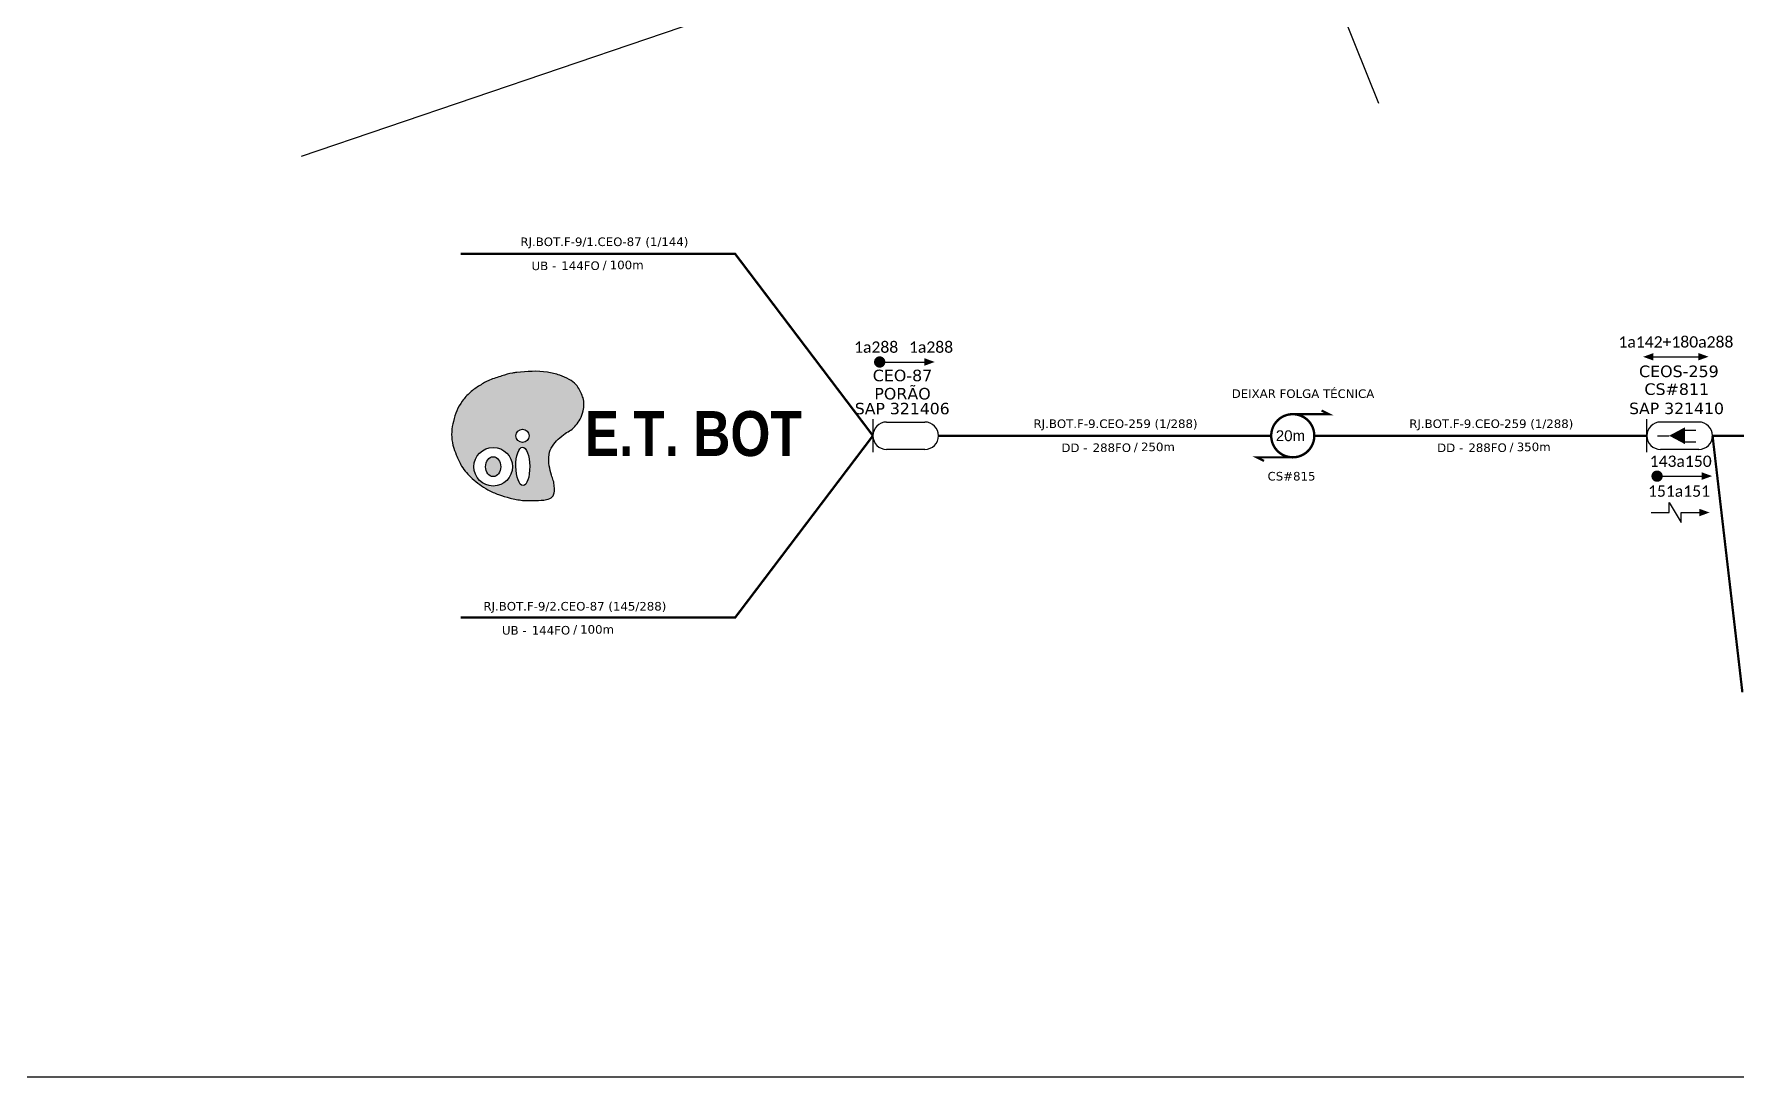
# Model space of a CAD drawing. Header units: metres. Extents: x -3 to 1679, y -2 to 592.
# Drawn here: x 839.6 to 1167.7, y -2.4 to 198.4 of the extents above; entities that cross this region are included whole.
import ezdxf
from ezdxf.enums import TextEntityAlignment as Align

# ---------------------------------------------------------------- set-up
doc = ezdxf.new("R2010")
doc.units = ezdxf.units.M
for name, color, linetype in [('20.4-CEOS', 1, 'Continuous'), ('20.5-CABO AÉREO', 1, 'Continuous'), ('20.5-CEO', 1, 'Continuous'), ('E.T.', 7, 'Continuous'), ('QUADRA', 7, 'Continuous'), ('SETA', 7, 'Continuous')]:
    doc.layers.add(name, color=color, linetype=linetype)
doc.layers.add('40.1-ETIQUETAS', color=1, linetype='Continuous', lineweight=20)
doc.styles.add('siredit', font='verdana.ttf')
doc.styles.get("Standard").update_dxf_attribs({"font": 'arial.ttf'})
doc.styles.add('SWISS BIT', font='swisscb.ttf')

# ---------------------------------------------------------------- blocks, each defined once
blk = doc.blocks.new('ETIQUETA_RS5F')
at = {"layer": '40.1-ETIQUETAS', "color": 0, "style": 'siredit'}
blk.add_text('/', height=1.5, dxfattribs=at).set_placement((1.58, -1.95), align=Align.MIDDLE_RIGHT)
for tag, p in [('ETIQUETA_R_PRIMARIA', (1.21, 4.1)), ('ETIQUETA_R_SECUNDARIA', (1.21, 2.1)), ('F_ATIVAS/F_MORTAS', (1.14, -4.24))]:
    blk.add_attdef(tag, text='', height=1.5, dxfattribs=at).set_placement(p, align=Align.MIDDLE_CENTER)
for tag, p in [('TIPO_CABO', (-6.58, -2.12)), ('CAP_CABO', (0.4, -2.09))]:
    blk.add_attdef(tag, text='', height=1.5, dxfattribs=at).set_placement(p, align=Align.MIDDLE_RIGHT)
blk.add_attdef('METROS', text='', height=1.5, dxfattribs=at).set_placement((2.14, -1.95), align=Align.MIDDLE_LEFT)
for tag, p in [('FUSÃO_1', (0.85, -8.39)), ('FUSÃO_2', (0.85, -10.6)), ('FUSÃO_3', (0.85, -12.93)), ('FUSÃO_4', (0.85, -15.14)), ('FUSÃO_5', (0.85, -17.16))]:
    blk.add_attdef(tag, text='', height=1.5, dxfattribs=at).set_placement(p, align=Align.CENTER)
blk = doc.blocks.new('OI')
h = blk.add_hatch(color=40)
edge = h.paths.add_edge_path()
edge.add_spline(control_points=[(4.35, -0.67), (3.92, -0.99), (3.26, -1.5), (2.81, -2.59), (2.9, -3.5), (3.06, -4.27), (3.31, -4.85), (3.37, -5.39), (3.4, -5.88), (3.2, -6.4), (2.54, -6.61), (1.65, -6.63), (0.55, -6.67), (-0.56, -6.42), (-1.61, -6.14), (-2.77, -5.61), (-3.92, -4.77), (-4.89, -3.7), (-5.34, -2.65), (-5.6, -1.94), (-5.85, -0.96), (-5.71, 0.47), (-5.1, 2.02), (-4.14, 3.02), (-3.3, 3.61), (-2.37, 4.16), (-1.36, 4.44), (-0.56, 4.7), (0.79, 4.85), (2.24, 4.97), (3.79, 4.57), (4.67, 4.21), (5.44, 3.65), (5.76, 2.99), (6.03, 2.21), (6.01, 1.46), (5.72, 0.64), (5.31, 0.08), (4.88, -0.38), (4.51, -0.55), (4.35, -0.67)], knot_values=[0, 0, 0, 0, 1.60434, 2.417191, 3.427595, 4.282808, 4.776746, 5.304182, 5.888771, 6.258406, 6.858137, 7.79129, 8.986195, 10.124242, 11.187857, 12.242908, 13.953784, 15.414161, 16.515391, 17.349188, 17.675853, 19.552021, 21.515531, 22.568638, 23.63245, 24.621084, 25.782718, 26.745347, 27.142653, 29.870543, 31.004649, 31.921532, 32.709589, 33.801391, 34.042471, 35.192333, 35.971461, 36.628871, 37.254359, 37.836911, 37.836911, 37.836911, 37.836911], degree=3, periodic=0)
h.paths.add_polyline_path([(1.13, -0.87, -1), (-0.04, -0.87, -1)], flags=16)
edge = h.paths.add_edge_path(flags=16)
edge.add_ellipse((0.56, -3.59), major_axis=(-0.02, 1.71), ratio=0.361305, start_angle=0, end_angle=360)
h.paths.add_polyline_path([(-0.36, -3.62, -1), (-3.8, -3.62, -1)], flags=16)
edge = h.paths.add_edge_path(flags=0)
edge.add_ellipse((-2.08, -3.62), major_axis=(0, 0.885), ratio=0.758294, start_angle=0, end_angle=360)
at = {"color": 40}
for centre, radius in [((0.54, -0.87), 0.587), ((-2.08, -3.62), 1.72)]:
    blk.add_circle(centre, radius, dxfattribs=at)
blk.add_ellipse((-2.08, -3.62), major_axis=(0, 0.885), ratio=0.758294, start_param=-3.141592653589792, end_param=3.141592653589792, dxfattribs=at)
blk.add_ellipse((0.56, -3.59), major_axis=(-0.02, 1.71), ratio=0.361305, dxfattribs=at)
at = {"color": 40, "start_tangent": (-0.800898, -0.598801), "end_tangent": (-0.800898, -0.598801)}
blk.add_spline([(4.35, -0.67), (3.2, -1.78), (2.9, -2.54), (2.92, -3.55), (3.12, -4.38), (3.28, -4.85), (3.37, -5.37), (3.35, -5.95), (3.2, -6.29), (2.66, -6.55), (1.73, -6.63), (0.54, -6.62), (-0.58, -6.41), (-1.6, -6.11), (-2.56, -5.67), (-3.95, -4.67), (-4.89, -3.56), (-5.37, -2.56), (-5.64, -1.78), (-5.72, -1.46), (-5.63, 0.42), (-4.84, 2.22), (-4.13, 2.99), (-3.27, 3.62), (-2.4, 4.09), (-1.3, 4.47), (-0.37, 4.72), (0.02, 4.77), (2.75, 4.8), (3.85, 4.53), (4.69, 4.16), (5.31, 3.68), (5.85, 2.73), (5.93, 2.5), (5.94, 1.35), (5.67, 0.62), (5.29, 0.08), (4.84, -0.36), (4.35, -0.67)], degree=3, dxfattribs=at)

msp = doc.modelspace()

# ---------------------------------------------------------------- linework, layer by layer
at = {"color": 7}
msp.add_lwpolyline([(837.98, -2.43), (1678.98, -2.43), (1678.98, 591.57), (837.98, 591.57)], close=True, dxfattribs=at)
at = {"color": 0, "const_width": 1.09}
for points in [[(1001.98, 135.24, 1), (1003.07, 135.24, 1)], [(1151.78, 113.26, 1), (1152.87, 113.26, 1)]]:
    msp.add_lwpolyline(points, format="xyb", close=True, dxfattribs=at)
at = {"color": 7, "const_width": 0.462}
msp.add_lwpolyline([(1082.12, 125.2, 1.000012), (1082.12, 116.89, 0.999978)], format="xyb", close=True, dxfattribs=at)
at = {"color": 7, "const_width": 0.433}
for points in [[(1082.12, 125.2), (1089.05, 125.2), (1087.66, 125.9)], [(1082.12, 116.89), (1075.19, 116.89), (1076.57, 116.19)]]:
    msp.add_lwpolyline(points, dxfattribs=at)
at = {"color": 0}
msp.add_lwpolyline([(1154.67, 106.26), (1154.67, 108.18), (1156.97, 104.34), (1156.97, 106.26)], dxfattribs=at)
at = {"layer": '20.4-CEOS', "color": 7}
for p, q in [((1160.38, 123.68), (1152.99, 123.68)), ((1160.38, 118.41), (1152.99, 118.41))]:
    msp.add_line(p, q, dxfattribs=at)
for points in [[(1150.36, 117.87), (1150.36, 124.22)], [(1157.56, 122.09), (1159.8, 122.09)], [(1157.56, 122.09), (1159.8, 122.09)], [(1152.41, 121.05), (1154.65, 121.05)], [(1152.41, 121.05), (1154.65, 121.05)], [(1157.56, 119.9), (1159.8, 119.9)], [(1157.56, 119.9), (1159.8, 119.9)]]:
    msp.add_lwpolyline(points, dxfattribs=at)
msp.add_lwpolyline([(1154.65, 121.05, 0, 3.25, 0), (1157.7, 121.05, 3.25, 3.25, 0)], format="xyseb", dxfattribs=at)
msp.add_lwpolyline([(1154.65, 121.05, 0, 3.25, 0), (1157.7, 121.05, 3.25, 3.25, 0)], format="xyseb", dxfattribs=at)
for centre, start, end in [((1152.99, 121.05), 90, 270), ((1160.38, 121.05), 270, 90)]:
    msp.add_arc(centre, 2.63, start, end, dxfattribs=at)
at = {"layer": '20.5-CABO AÉREO', "color": 7, "ltscale": 50, "const_width": 0.44}
for points in [[(921.79, 156.05), (974.68, 156.05), (1001.22, 121.05)], [(921.79, 86.04), (974.68, 86.04), (1001.22, 121.05)], [(1013.87, 121.05), (1077.96, 121.05)], [(1086.28, 121.05), (1150.36, 121.05)], [(1163.01, 121.05), (1168.76, 71.64)]]:
    msp.add_lwpolyline(points, dxfattribs=at)
at = {"layer": '20.5-CABO AÉREO', "color": 5, "ltscale": 50, "const_width": 0.44}
msp.add_lwpolyline([(1163.01, 121.05), (1222.76, 121.05)], dxfattribs=at)
at = {"layer": '20.5-CEO', "color": 7}
for p, q in [((1003.85, 123.67), (1011.22, 123.67)), ((1011.22, 118.42), (1003.85, 118.42))]:
    msp.add_line(p, q, dxfattribs=at)
msp.add_lwpolyline([(1001.22, 124.21), (1001.22, 117.88)], dxfattribs=at)
for centre, start, end in [((1003.85, 121.05), 90, 270), ((1011.22, 121.05), 270, 90)]:
    msp.add_arc(centre, 2.63, start, end, dxfattribs=at)
at = {"layer": 'QUADRA'}
msp.add_lwpolyline([(1098.7, 185.03), (1089.33, 208.41), (1081.15, 229.29), (1080.47, 230.47), (1079.44, 231.38), (1078.16, 231.97), (1076.73, 232.15), (1075.33, 231.92), (1066.02, 230.77), (974.24, 203.06), (891.06, 174.85)], dxfattribs=at)
at = {"layer": 'SETA', "color": 0}
for points in [[(1002.53, 135.24), (1011.89, 135.24)], [(1151.63, 136.24), (1160.99, 136.24)], [(1152.33, 113.26), (1161.69, 113.26)], [(1151.19, 106.26), (1154.67, 106.26)], [(1156.97, 106.26), (1160.45, 106.26)]]:
    msp.add_lwpolyline(points, dxfattribs=at)
for points in [[(1011.14, 135.98), (1013.13, 135.25), (1011.14, 134.52)], [(1151.63, 136.97), (1149.64, 136.24), (1151.63, 135.52)], [(1160.24, 136.99), (1162.24, 136.26), (1160.24, 135.53)], [(1160.94, 114), (1162.93, 113.28), (1160.94, 112.55)], [(1160.45, 106.98), (1162.44, 106.26), (1160.45, 105.53)]]:
    msp.add_solid(points, dxfattribs=at)

# ---------------------------------------------------------------- block references
at = {"layer": '40.1-ETIQUETAS', "color": 0}
ref = msp.add_blockref('ETIQUETA_RS5F', (948.17, 156.09), dxfattribs=dict(at, xscale=1.1, yscale=1.1, zscale=1.1))
ref.add_attrib('ETIQUETA_R_SECUNDARIA', 'RJ.BOT.F-9/1.CEO-87 (1/144)', dxfattribs={"color": 0, "height": 1.65, "style": 'siredit'}).set_placement((949.47, 158.4), align=Align.MIDDLE_CENTER)
ref.add_attrib('TIPO_CABO', 'UB - ', dxfattribs={"color": 0, "height": 1.65, "style": 'siredit'}).set_placement((940.9, 153.76), align=Align.MIDDLE_RIGHT)
ref.add_attrib('CAP_CABO', '144FO', dxfattribs={"color": 0, "height": 1.65, "style": 'siredit'}).set_placement((948.58, 153.79), align=Align.MIDDLE_RIGHT)
ref.add_attrib('METROS', '100m', dxfattribs={"color": 0, "height": 1.65, "style": 'siredit'}).set_placement((950.5, 153.94), align=Align.MIDDLE_LEFT)
ref = msp.add_blockref('ETIQUETA_RS5F', (942.48, 85.9), dxfattribs=dict(at, xscale=1.1, yscale=1.1, zscale=1.1))
ref.add_attrib('ETIQUETA_R_SECUNDARIA', 'RJ.BOT.F-9/2.CEO-87 (145/288)', dxfattribs={"color": 0, "height": 1.65, "style": 'siredit'}).set_placement((943.78, 88.21), align=Align.MIDDLE_CENTER)
ref.add_attrib('TIPO_CABO', 'UB - ', dxfattribs={"color": 0, "height": 1.65, "style": 'siredit'}).set_placement((935.2, 83.57), align=Align.MIDDLE_RIGHT)
ref.add_attrib('CAP_CABO', '144FO', dxfattribs={"color": 0, "height": 1.65, "style": 'siredit'}).set_placement((942.88, 83.59), align=Align.MIDDLE_RIGHT)
ref.add_attrib('METROS', '100m', dxfattribs={"color": 0, "height": 1.65, "style": 'siredit'}).set_placement((944.8, 83.75), align=Align.MIDDLE_LEFT)
at = {"layer": 'E.T.', "color": 7, "xscale": 2.16181781707737, "yscale": 2.161817799915263, "zscale": 2.16181779844644}
msp.add_blockref('OI', (932.54, 122.91), dxfattribs=at)

# ---------------------------------------------------------------- texts
at = {"color": 0}
msp.add_text('20m', height=2.079, dxfattribs=at).set_placement((1078.85, 120.01))
at = {"color": 5, "insert": (1001.84, 138.1), "char_height": 2.178, "width": 27.6157, "attachment_point": 5}
msp.add_mtext('{\\fCalibri|b0|i0|c0|p34;\\C7;1a288}', dxfattribs=at)
at = {"color": 0, "char_height": 2.178, "width": 27.6157, "attachment_point": 5}
for s, insert in [('{\\fCalibri|b0|i0|c0|p34;\\C7;1a288}', (1012.42, 138.1)), ('{\\fCalibri|b0|i0|c0|p34;\\C7;143a150}', (1156.87, 116.12)), ('{\\fCalibri|b0|i0|c0|p34;151a151}', (1156.55, 110.37))]:
    msp.add_mtext(s, dxfattribs=dict(at, insert=insert))
at = {"color": 1, "insert": (1155.95, 139.1), "char_height": 2.178, "width": 27.6157, "attachment_point": 5}
msp.add_mtext('\\C7;\\fCalibri|b0|i0|c0|p34;1a142+180a288', dxfattribs=at)
at = {"layer": '20.4-CEOS', "color": 0, "style": 'siredit'}
for s, height, p in [('CEOS-259', 2.23, (1156.52, 133.45)), ('CS#811', 2.23, (1156.12, 130.02)), ('SAP 321410', 2.2, (1156.07, 126.31))]:
    msp.add_text(s, height=height, dxfattribs=at).set_placement(p, align=Align.MIDDLE_CENTER)
at = {"layer": '20.4-CEOS', "color": 7, "style": 'siredit'}
for s, height, p in [('CEO-87', 2.23, (1006.92, 132.65)), ('PORÃO', 2.23, (1006.92, 129.14)), ('SAP 321406', 2.2, (1006.87, 126.28))]:
    msp.add_text(s, height=height, dxfattribs=at).set_placement(p, align=Align.MIDDLE_CENTER)
at = {"layer": '40.1-ETIQUETAS', "color": 0, "style": 'siredit'}
for s, p in [('DEIXAR FOLGA TÉCNICA', (1084.09, 129.15)), ('CS#815', (1081.88, 113.25))]:
    msp.add_text(s, height=1.65, dxfattribs=at).set_placement(p, align=Align.MIDDLE_CENTER)
at = {"layer": '40.1-ETIQUETAS', "color": 7, "style": 'siredit'}
for p in [(1047.97, 123.36), (1120.37, 123.36)]:
    msp.add_text('RJ.BOT.F-9.CEO-259 (1/288)', height=1.65, dxfattribs=at).set_placement(p, align=Align.MIDDLE_CENTER)
for s, p in [('DD - ', (1043.28, 118.72)), ('288FO', (1050.96, 118.74)), ('/', (1052.26, 118.9)), ('DD - ', (1115.68, 118.72)), ('288FO', (1123.36, 118.74)), ('/', (1124.66, 118.9))]:
    msp.add_text(s, height=1.65, dxfattribs=at).set_placement(p, align=Align.MIDDLE_RIGHT)
for s, p in [('250m', (1052.88, 118.9)), ('350m', (1125.28, 118.9))]:
    msp.add_text(s, height=1.65, dxfattribs=at).set_placement(p, align=Align.MIDDLE_LEFT)
at = {"layer": 'E.T.', "color": 40, "style": 'SWISS BIT'}
msp.add_text('E.T. BOT', height=8.647, dxfattribs=at).set_placement((966.6, 117.14), align=Align.CENTER)

doc.saveas('drawing.dxf')
